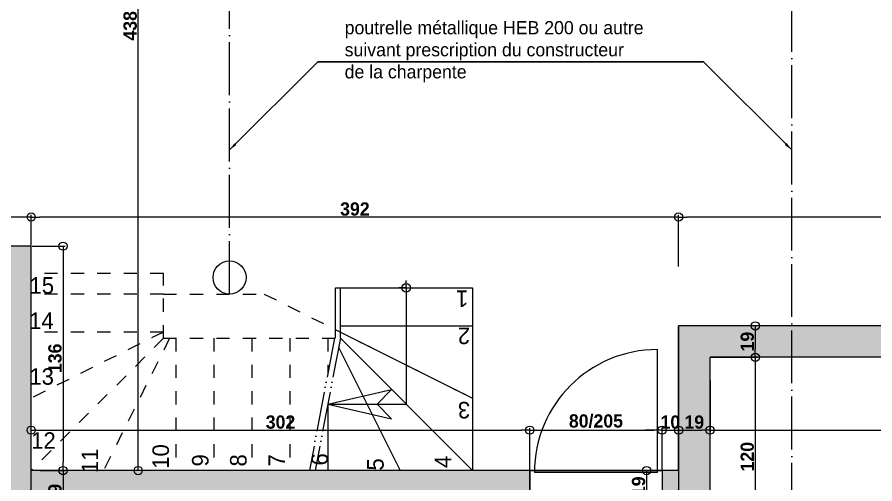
# Model space of a CAD drawing. Header units: millimetres. Extents: x -57 to 2043, y -27807 to 1498.
# Drawn here: x 772 to 1291, y 680 to 963 of the extents above; entities that cross this region are included whole.
import ezdxf

# ---------------------------------------------------------------- set-up
doc = ezdxf.new("R2010")
doc.units = ezdxf.units.MM
for name, pattern in [('ACAD_ISO05W100', [33, 24, -3, 0, -3, 0, -3]), ('TRAIT_4', [20, 10, -10]), ('TRAIT_6', [100, 80, -10, 0, -10])]:
    doc.linetypes.add(name, pattern=pattern)
for name, color, linetype in [('BLANC', 7, 'Continuous'), ('COTES', 1, 'Continuous'), ('COULEUR 8', 8, 'Continuous'), ('JAUNE', 2, 'Continuous'), ('MAGENTA', 6, 'Continuous'), ('ROUGE', 1, 'Continuous'), ('TEXTE', 1, 'Continuous')]:
    doc.layers.add(name, color=color, linetype=linetype)
doc.layers.add('SURFACE', color=5, linetype='Continuous', plot=False)
doc.styles.add('CENTURY GOTHIC', font='GOTHIC.TTF')
doc.styles.add('Century Gothic Gras', font='GOTHICB.TTF')
doc.dimstyles.new('1-50', dxfattribs={"dimtxt": 8, "dimasz": 5, "dimexe": 1.25, "dimexo": 0.625, "dimtad": 1, "dimdec": 0, "dimtxsty": 'Century Gothic Gras', "dimblk": 'ORIGIN', "dimcen": 5, "dimclrd": 8, "dimclre": 5, "dimclrt": 6, "dimadec": 0, "dimazin": 0, "dimtfac": 1, "dimtdec": 0, "dimtmove": 0, "dimatfit": 3, "dimfxl": 0, "dimarcsym": 0})

# ---------------------------------------------------------------- blocks, each defined once
blk = doc.blocks.new('_Origin')
at = {"color": 0, "linetype": 'Continuous', "lineweight": -2}
blk.add_line((0, 0), (-1, 0), dxfattribs=at)
blk.add_circle((0, 0), 0.5, dxfattribs=at)
blk = doc.blocks.new('*D149')
at = {"layer": 'COTES', "color": 5, "lineweight": -2}
for p, q in [((780.23, 688.98), (780.23, 714.04)), ((1081.83, 688.98), (1081.83, 714.04))]:
    blk.add_line(p, q, dxfattribs=at)
at = {"layer": 'COTES', "color": 8, "lineweight": -2}
blk.add_line((785.23, 712.79), (1076.83, 712.79), dxfattribs=at)
at = {"layer": 'Defpoints', "color": 0}
for p in [(1081.83, 712.79), (780.23, 688.35), (1081.83, 688.35)]:
    blk.add_point(p, dxfattribs=at)
at = {"layer": 'COTES', "color": 8, "lineweight": -2, "xscale": 5, "yscale": 5, "zscale": 5, "rotation": 180}
blk.add_blockref('_Origin', (780.23, 712.79), dxfattribs=at)
at = {"layer": 'COTES', "color": 8, "lineweight": -2, "xscale": 5, "yscale": 5, "zscale": 5}
blk.add_blockref('_Origin', (1081.83, 712.79), dxfattribs=at)
at = {"layer": 'COTES', "color": 6, "insert": (931.03, 717.62), "char_height": 8, "attachment_point": 5, "style": 'Century Gothic Gras'}
blk.add_mtext('302', dxfattribs=at)
blk = doc.blocks.new('A$C66E4598C')
at = {"layer": 'COULEUR 8'}
for q in [(-11, 0), (0, 11), (11, 0), (0, -11)]:
    blk.add_line((0, 0), q, dxfattribs=at)
blk.add_circle((0, 0), 6.59, dxfattribs=at)
blk = doc.blocks.new('A$C0AA742EE')
at = {"layer": 'COULEUR 8'}
for p, q in [((0, 0), (-29.7, -128)), ((0, 0), (29.7, -128)), ((-29.7, -128), (0.8, -98.3)), ((29.7, -128), (-0.8, -98.3))]:
    blk.add_line(p, q, dxfattribs=at)
blk = doc.blocks.new('*D85')
at = {"layer": 'Defpoints', "color": 0}
for p in [(844.6, 1126.31), (844.96, 1126.31), (889.6, 688.35)]:
    blk.add_point(p, dxfattribs=at)
at = {"layer": 'ROUGE', "color": 5, "lineweight": -2}
for p, q in [((844.96, 1126.31), (846.21, 1126.31)), ((874.96, 688.35), (843.71, 688.35))]:
    blk.add_line(p, q, dxfattribs=at)
at = {"layer": 'ROUGE', "color": 8, "lineweight": -2}
blk.add_line((844.96, 693.35), (844.96, 1121.31), dxfattribs=at)
at = {"layer": 'ROUGE', "color": 8, "lineweight": -2, "xscale": 5, "yscale": 5, "zscale": 5}
for p, rotation in [((844.96, 1126.31), 90), ((844.96, 688.35), 270)]:
    blk.add_blockref('_Origin', p, dxfattribs=dict(at, rotation=rotation))
at = {"layer": 'ROUGE', "color": 6, "insert": (840.13, 957.33), "char_height": 8, "attachment_point": 5, "rotation": 90, "style": 'Century Gothic Gras'}
blk.add_mtext('438', dxfattribs=at)
blk = doc.blocks.new('*D114')
at = {"layer": 'COTES', "color": 5, "lineweight": -2}
for p, q in [((1171.83, 811.67), (1171.83, 842.92)), ((1580.23, 811.67), (1580.23, 842.92))]:
    blk.add_line(p, q, dxfattribs=at)
at = {"layer": 'COTES', "color": 8, "lineweight": -2}
blk.add_line((1575.23, 841.67), (1176.83, 841.67), dxfattribs=at)
at = {"layer": 'Defpoints', "color": 0}
for p in [(1171.83, 841.67), (1580.23, 801.31), (1171.83, 775.85)]:
    blk.add_point(p, dxfattribs=at)
at = {"layer": 'COTES', "color": 8, "lineweight": -2, "xscale": 5, "yscale": 5, "zscale": 5, "rotation": 180}
blk.add_blockref('_Origin', (1171.83, 841.67), dxfattribs=at)
at = {"layer": 'COTES', "color": 8, "lineweight": -2, "xscale": 5, "yscale": 5, "zscale": 5}
blk.add_blockref('_Origin', (1580.23, 841.67), dxfattribs=at)
at = {"layer": 'COTES', "color": 6, "insert": (1376.03, 846.49), "char_height": 8, "attachment_point": 5, "style": 'Century Gothic Gras'}
blk.add_mtext('408', dxfattribs=at)
blk = doc.blocks.new('*D115')
at = {"layer": 'COTES', "color": 5, "lineweight": -2}
for p, q in [((780.23, 824.7), (780.23, 842.92)), ((1171.83, 811.67), (1171.83, 842.92))]:
    blk.add_line(p, q, dxfattribs=at)
at = {"layer": 'COTES', "color": 8, "lineweight": -2}
blk.add_line((1166.83, 841.67), (785.23, 841.67), dxfattribs=at)
at = {"layer": 'Defpoints', "color": 0}
for p in [(780.23, 841.67), (780.23, 824.07), (1171.83, 775.85)]:
    blk.add_point(p, dxfattribs=at)
at = {"layer": 'COTES', "color": 8, "lineweight": -2, "xscale": 5, "yscale": 5, "zscale": 5, "rotation": 180}
blk.add_blockref('_Origin', (780.23, 841.67), dxfattribs=at)
at = {"layer": 'COTES', "color": 8, "lineweight": -2, "xscale": 5, "yscale": 5, "zscale": 5}
blk.add_blockref('_Origin', (1171.83, 841.67), dxfattribs=at)
at = {"layer": 'COTES', "color": 6, "insert": (976.03, 846.49), "char_height": 8, "attachment_point": 5, "style": 'Century Gothic Gras'}
blk.add_mtext('392', dxfattribs=at)
blk = doc.blocks.new('A$C1BC9630A')
at = {"color": 2}
blk.add_line((-3.5, 3.5), (-3.5, 96.5), dxfattribs=at)
at = {"color": 1}
blk.add_line((-3.5, 3.5), (-96.5, 3.5), dxfattribs=at)
at = {"color": 2}
blk.add_arc((-3.5, 3.5), 93, 90, 180, dxfattribs=at)
blk = doc.blocks.new('*D91')
at = {"layer": 'COTES', "color": 5, "lineweight": -2}
for p, q in [((780.86, 824.07), (800.74, 824.07)), ((785.72, 688.35), (800.74, 688.35))]:
    blk.add_line(p, q, dxfattribs=at)
at = {"layer": 'COTES', "color": 8, "lineweight": -2}
blk.add_line((799.49, 819.07), (799.49, 693.35), dxfattribs=at)
at = {"layer": 'Defpoints', "color": 0}
for p in [(780.23, 824.07), (785.09, 688.35), (799.49, 688.35)]:
    blk.add_point(p, dxfattribs=at)
at = {"layer": 'COTES', "color": 8, "lineweight": -2, "xscale": 5, "yscale": 5, "zscale": 5}
for p, rotation in [((799.49, 824.07), 90), ((799.49, 688.35), 270)]:
    blk.add_blockref('_Origin', p, dxfattribs=dict(at, rotation=rotation))
at = {"layer": 'COTES', "color": 6, "insert": (794.66, 756.21), "char_height": 8, "attachment_point": 5, "rotation": 90, "style": 'Century Gothic Gras'}
blk.add_mtext('136', dxfattribs=at)
blk = doc.blocks.new('*D134')
at = {"layer": 'COTES', "color": 5, "lineweight": -2}
for p, q in [((1171.21, 688.35), (1151.22, 688.35)), ((1161.21, 669.35), (1151.22, 669.35))]:
    blk.add_line(p, q, dxfattribs=at)
at = {"layer": 'COTES', "color": 8, "lineweight": -2}
blk.add_line((1152.47, 683.35), (1152.47, 674.35), dxfattribs=at)
at = {"layer": 'Defpoints', "color": 0}
for p in [(1171.83, 688.35), (1152.47, 669.35), (1161.83, 669.35)]:
    blk.add_point(p, dxfattribs=at)
at = {"layer": 'COTES', "color": 8, "lineweight": -2, "xscale": 5, "yscale": 5, "zscale": 5}
for p, rotation in [((1152.47, 688.35), 90), ((1152.47, 669.35), 270)]:
    blk.add_blockref('_Origin', p, dxfattribs=dict(at, rotation=rotation))
at = {"layer": 'COTES', "color": 6, "insert": (1147.64, 678.85), "char_height": 8, "attachment_point": 5, "rotation": 90, "style": 'Century Gothic Gras'}
blk.add_mtext('19', dxfattribs=at)
blk = doc.blocks.new('*D136')
at = {"layer": 'COTES', "color": 8, "lineweight": -2}
for p, q in [((1156.83, 712.79), (1151.83, 712.79)), ((1161.83, 712.79), (1171.83, 712.79)), ((1176.83, 712.79), (1181.83, 712.79))]:
    blk.add_line(p, q, dxfattribs=at)
at = {"layer": 'COTES', "color": 5, "lineweight": -2}
for p, q in [((1161.83, 688.98), (1161.83, 714.04)), ((1171.83, 688.98), (1171.83, 714.04))]:
    blk.add_line(p, q, dxfattribs=at)
at = {"layer": 'Defpoints', "color": 0}
for p in [(1171.83, 712.79), (1161.83, 688.35), (1171.83, 688.35)]:
    blk.add_point(p, dxfattribs=at)
at = {"layer": 'COTES', "color": 8, "lineweight": -2, "xscale": 5, "yscale": 5, "zscale": 5}
blk.add_blockref('_Origin', (1161.83, 712.79), dxfattribs=at)
at = {"layer": 'COTES', "color": 8, "lineweight": -2, "xscale": 5, "yscale": 5, "zscale": 5, "rotation": 180}
blk.add_blockref('_Origin', (1171.83, 712.79), dxfattribs=at)
at = {"layer": 'COTES', "color": 6, "insert": (1166.83, 717.62), "char_height": 8, "attachment_point": 5, "style": 'Century Gothic Gras'}
blk.add_mtext('10', dxfattribs=at)
blk = doc.blocks.new('*D137')
at = {"layer": 'COTES', "color": 5, "lineweight": -2}
for p, q in [((788.09, 688.35), (800.74, 688.35)), ((788.3, 669.35), (800.74, 669.35))]:
    blk.add_line(p, q, dxfattribs=at)
at = {"layer": 'COTES', "color": 8, "lineweight": -2}
blk.add_line((799.49, 683.35), (799.49, 674.35), dxfattribs=at)
at = {"layer": 'Defpoints', "color": 0}
for p in [(787.46, 688.35), (787.68, 669.35), (799.49, 669.35)]:
    blk.add_point(p, dxfattribs=at)
at = {"layer": 'COTES', "color": 8, "lineweight": -2, "xscale": 5, "yscale": 5, "zscale": 5}
for p, rotation in [((799.49, 688.35), 90), ((799.49, 669.35), 270)]:
    blk.add_blockref('_Origin', p, dxfattribs=dict(at, rotation=rotation))
at = {"layer": 'COTES', "color": 6, "insert": (794.66, 674.35), "char_height": 8, "attachment_point": 5, "rotation": 90, "style": 'Century Gothic Gras'}
blk.add_mtext('19', dxfattribs=at)
blk = doc.blocks.new('*D138')
at = {"layer": 'COTES', "color": 5, "lineweight": -2}
for p, q in [((780.23, 688.98), (780.23, 714.04)), ((1081.83, 688.98), (1081.83, 714.04))]:
    blk.add_line(p, q, dxfattribs=at)
at = {"layer": 'COTES', "color": 8, "lineweight": -2}
blk.add_line((785.23, 712.79), (1076.83, 712.79), dxfattribs=at)
at = {"layer": 'Defpoints', "color": 0}
for p in [(1081.83, 712.79), (780.23, 688.35), (1081.83, 688.35)]:
    blk.add_point(p, dxfattribs=at)
at = {"layer": 'COTES', "color": 8, "lineweight": -2, "xscale": 5, "yscale": 5, "zscale": 5, "rotation": 180}
blk.add_blockref('_Origin', (780.23, 712.79), dxfattribs=at)
at = {"layer": 'COTES', "color": 8, "lineweight": -2, "xscale": 5, "yscale": 5, "zscale": 5}
blk.add_blockref('_Origin', (1081.83, 712.79), dxfattribs=at)
at = {"layer": 'COTES', "color": 6, "insert": (931.03, 717.62), "char_height": 8, "attachment_point": 5, "style": 'Century Gothic Gras'}
blk.add_mtext('302', dxfattribs=at)
blk = doc.blocks.new('*D139')
at = {"layer": 'COTES', "color": 5, "lineweight": -2}
for p, q in [((1081.83, 682.79), (1081.83, 714.04)), ((1161.83, 688.98), (1161.83, 714.04))]:
    blk.add_line(p, q, dxfattribs=at)
at = {"layer": 'COTES', "color": 8, "lineweight": -2}
blk.add_line((1086.83, 712.79), (1156.83, 712.79), dxfattribs=at)
at = {"layer": 'Defpoints', "color": 0}
for p in [(1161.83, 712.79), (1161.83, 688.35), (1081.83, -27807.04)]:
    blk.add_point(p, dxfattribs=at)
at = {"layer": 'COTES', "color": 8, "lineweight": -2, "xscale": 5, "yscale": 5, "zscale": 5, "rotation": 180}
blk.add_blockref('_Origin', (1081.83, 712.79), dxfattribs=at)
at = {"layer": 'COTES', "color": 8, "lineweight": -2, "xscale": 5, "yscale": 5, "zscale": 5}
blk.add_blockref('_Origin', (1161.83, 712.79), dxfattribs=at)
at = {"layer": 'COTES', "color": 6, "insert": (1121.83, 718.24), "char_height": 8, "attachment_point": 5, "style": 'Century Gothic Gras'}
blk.add_mtext('80/205', dxfattribs=at)
blk = doc.blocks.new('*D141')
at = {"layer": 'COTES', "color": 5, "lineweight": -2}
for p, q in [((1171.83, 688.98), (1171.83, 714.04)), ((1190.83, 712.79), (1190.83, 714.04))]:
    blk.add_line(p, q, dxfattribs=at)
at = {"layer": 'COTES', "color": 8, "lineweight": -2}
blk.add_line((1176.83, 712.79), (1185.83, 712.79), dxfattribs=at)
at = {"layer": 'Defpoints', "color": 0}
for p in [(1190.83, 712.79), (1190.83, 712.79), (1171.83, 688.35)]:
    blk.add_point(p, dxfattribs=at)
at = {"layer": 'COTES', "color": 8, "lineweight": -2, "xscale": 5, "yscale": 5, "zscale": 5, "rotation": 180}
blk.add_blockref('_Origin', (1171.83, 712.79), dxfattribs=at)
at = {"layer": 'COTES', "color": 8, "lineweight": -2, "xscale": 5, "yscale": 5, "zscale": 5}
blk.add_blockref('_Origin', (1190.83, 712.79), dxfattribs=at)
at = {"layer": 'COTES', "color": 6, "insert": (1181.33, 717.62), "char_height": 8, "attachment_point": 5, "style": 'Century Gothic Gras'}
blk.add_mtext('19', dxfattribs=at)
blk = doc.blocks.new('*D92')
at = {"layer": 'COTES', "color": 5, "lineweight": -2}
for p, q in [((1191.46, 756.85), (1219.48, 756.85)), ((1191.46, 636.63), (1219.48, 636.63))]:
    blk.add_line(p, q, dxfattribs=at)
at = {"layer": 'COTES', "color": 8, "lineweight": -2}
blk.add_line((1218.23, 751.85), (1218.23, 641.63), dxfattribs=at)
at = {"layer": 'Defpoints', "color": 0}
for p in [(1190.83, 756.85), (1190.83, 636.63), (1218.23, 636.63)]:
    blk.add_point(p, dxfattribs=at)
at = {"layer": 'COTES', "color": 8, "lineweight": -2, "xscale": 5, "yscale": 5, "zscale": 5}
for p, rotation in [((1218.23, 756.85), 90), ((1218.23, 636.63), 270)]:
    blk.add_blockref('_Origin', p, dxfattribs=dict(at, rotation=rotation))
at = {"layer": 'COTES', "color": 6, "insert": (1213.4, 696.74), "char_height": 8, "attachment_point": 5, "rotation": 90, "style": 'Century Gothic Gras'}
blk.add_mtext('120', dxfattribs=at)
blk = doc.blocks.new('*D93')
at = {"layer": 'COTES', "color": 5, "lineweight": -2}
for p, q in [((560.23, 828.44), (560.23, 842.92)), ((780.23, 824.7), (780.23, 842.92))]:
    blk.add_line(p, q, dxfattribs=at)
at = {"layer": 'COTES', "color": 8, "lineweight": -2}
blk.add_line((775.23, 841.67), (565.23, 841.67), dxfattribs=at)
at = {"layer": 'Defpoints', "color": 0}
for p in [(560.23, 841.67), (560.23, 827.81), (780.23, 824.07)]:
    blk.add_point(p, dxfattribs=at)
at = {"layer": 'COTES', "color": 8, "lineweight": -2, "xscale": 5, "yscale": 5, "zscale": 5, "rotation": 180}
blk.add_blockref('_Origin', (560.23, 841.67), dxfattribs=at)
at = {"layer": 'COTES', "color": 8, "lineweight": -2, "xscale": 5, "yscale": 5, "zscale": 5}
blk.add_blockref('_Origin', (780.23, 841.67), dxfattribs=at)
at = {"layer": 'COTES', "color": 6, "insert": (670.23, 846.49), "char_height": 8, "attachment_point": 5, "style": 'Century Gothic Gras'}
blk.add_mtext('220', dxfattribs=at)
blk = doc.blocks.new('*D145')
at = {"layer": 'COTES', "color": 5, "lineweight": -2}
for p, q in [((1190.83, 742.79), (1190.83, 711.54)), ((1580.23, 742.79), (1580.23, 711.54))]:
    blk.add_line(p, q, dxfattribs=at)
at = {"layer": 'COTES', "color": 8, "lineweight": -2}
blk.add_line((1195.83, 712.79), (1575.23, 712.79), dxfattribs=at)
at = {"layer": 'Defpoints', "color": 0}
for p in [(1190.83, 756.85), (1580.23, 756.85), (1580.23, 712.79)]:
    blk.add_point(p, dxfattribs=at)
at = {"layer": 'COTES', "color": 8, "lineweight": -2, "xscale": 5, "yscale": 5, "zscale": 5, "rotation": 180}
blk.add_blockref('_Origin', (1190.83, 712.79), dxfattribs=at)
at = {"layer": 'COTES', "color": 8, "lineweight": -2, "xscale": 5, "yscale": 5, "zscale": 5}
blk.add_blockref('_Origin', (1580.23, 712.79), dxfattribs=at)
at = {"layer": 'COTES', "color": 6, "insert": (1385.53, 717.62), "char_height": 8, "attachment_point": 5, "style": 'Century Gothic Gras'}
blk.add_mtext('389', dxfattribs=at)
blk = doc.blocks.new('*D146')
at = {"layer": 'COTES', "color": 5, "lineweight": -2}
for p, q in [((1245.37, 775.85), (1216.98, 775.85)), ((1248.23, 756.85), (1216.98, 756.85))]:
    blk.add_line(p, q, dxfattribs=at)
at = {"layer": 'COTES', "color": 8, "lineweight": -2}
blk.add_line((1218.23, 770.85), (1218.23, 761.85), dxfattribs=at)
at = {"layer": 'Defpoints', "color": 0}
for p in [(1245.99, 775.85), (1218.23, 756.85), (1253.36, 756.85)]:
    blk.add_point(p, dxfattribs=at)
at = {"layer": 'COTES', "color": 8, "lineweight": -2, "xscale": 5, "yscale": 5, "zscale": 5}
for p, rotation in [((1218.23, 775.85), 90), ((1218.23, 756.85), 270)]:
    blk.add_blockref('_Origin', p, dxfattribs=dict(at, rotation=rotation))
at = {"layer": 'COTES', "color": 6, "insert": (1213.4, 766.35), "char_height": 8, "attachment_point": 5, "rotation": 90, "style": 'Century Gothic Gras'}
blk.add_mtext('19', dxfattribs=at)

msp = doc.modelspace()

# ---------------------------------------------------------------- hatches: boundary and pattern name
at = {"layer": 'ROUGE'}
h = msp.add_hatch(color=253, dxfattribs=at)
h.paths.add_polyline_path([(780.23, 824.07), (761.23, 824.07), (761.23, 817.85), (761.23, 807.85), (761.23, 627.99), (763.14, 627.99), (763.14, 507.99), (761.23, 507.99), (761.23, 476.31), (780.23, 476.31), (780.23, 516.03, -0.925018), (772.28, 516.65, -0.925018), (780.23, 517.27)])
h.paths.add_polyline_path([(1081.83, 669.35), (1081.83, 688.35), (780.23, 688.35), (780.23, 669.35)])
h.paths.add_polyline_path([(1171.83, 688.35), (1161.83, 688.35), (1161.83, 669.35), (1171.83, 669.35)])
h.paths.add_polyline_path([(763.24, 501.95), (778.22, 501.95), (778.22, 489.55), (763.24, 489.55)], flags=24)
h.paths.add_polyline_path([(788.46, 666.86), (788.46, 681.84), (800.86, 681.84), (800.86, 666.86)], flags=9)
h = msp.add_hatch(color=253, dxfattribs=at)
h.paths.add_polyline_path([(1240.23, 775.85), (1240.23, 756.85), (1580.23, 756.85), (1580.23, 775.85)])
h.paths.add_polyline_path([(1171.83, 775.85), (1171.83, 688.35), (1171.83, 669.35), (1171.83, 636.63), (1190.83, 636.63), (1190.83, 756.85), (1240.23, 756.85), (1240.23, 775.85)])
h.paths.add_polyline_path([(1171.83, 476.31), (1190.83, 476.31), (1190.83, 556.63), (1171.83, 556.63)])
h.paths.add_polyline_path([(1528.37, 754.36), (1528.37, 769.34), (1540.77, 769.34), (1540.77, 754.36)], flags=9)
h.paths.add_polyline_path([(1159.23, 723.82), (1174.44, 723.82), (1174.44, 711.42), (1159.23, 711.42)], flags=9)
h.paths.add_polyline_path([(1173.85, 723.82), (1188.82, 723.82), (1188.82, 711.42), (1173.85, 711.42)], flags=24)
h.paths.add_polyline_path([(1207.2, 758.86), (1207.2, 773.84), (1219.6, 773.84), (1219.6, 758.86)], flags=24)
h.paths.add_polyline_path([(1173.85, 501.95), (1188.82, 501.95), (1188.82, 489.55), (1173.85, 489.55)], flags=24)

# ---------------------------------------------------------------- linework, layer by layer
at = {"layer": 'BLANC'}
for p, q in [((780.23, 824.07), (761.23, 824.07)), ((780.23, 476.31), (780.23, 824.07)), ((1580.23, 775.85), (1171.83, 775.85)), ((1171.83, 688.35), (1171.83, 775.85)), ((1190.83, 636.63), (1190.83, 756.85)), ((1580.23, 756.85), (1190.83, 756.85)), ((1081.83, 688.35), (780.23, 688.35)), ((1081.83, 688.35), (1081.83, 669.35)), ((1171.83, 688.35), (1161.83, 688.35)), ((1161.83, 688.35), (1161.83, 669.35))]:
    msp.add_line(p, q, dxfattribs=at)
msp.add_circle((900.23, 805.1), 10, dxfattribs=at)
at = {"layer": 'COULEUR 8', "linetype": 'TRAIT_4', "ltscale": 0.8}
for p, q in [((860.23, 807.6), (780.23, 807.6)), ((860.23, 768.35), (860.23, 807.6)), ((860.23, 795.1), (780.23, 795.1)), ((860.23, 795.1), (921.23, 795.1)), ((921.23, 795.1), (1047.23, 732.1)), ((860.23, 772.1), (780.23, 732.1)), ((860.23, 772.1), (780.23, 772.1)), ((860.23, 768.35), (780.23, 688.35)), ((863.98, 768.35), (823.98, 688.35)), ((860.23, 768.35), (963.74, 768.35)), ((867.73, 768.35), (867.73, 688.35)), ((890.73, 768.35), (890.73, 688.35)), ((913.73, 768.35), (913.73, 688.35)), ((936.73, 768.35), (936.73, 688.35)), ((959.73, 768.35), (959.73, 747.34)), ((1161.83, 688.35), (1081.83, 688.35))]:
    msp.add_line(p, q, dxfattribs=at)
at = {"layer": 'COULEUR 8'}
for p, q in [((1007.02, 798.85), (1007.04, 728.54)), ((959.64, 728.54), (1007.04, 728.54)), ((1171.83, 688.35), (1171.83, 669.35))]:
    msp.add_line(p, q, dxfattribs=at)
at = {"layer": 'JAUNE'}
for p, q in [((964.23, 768.35), (964.23, 798.85)), ((964.23, 798.85), (1047.23, 798.85)), ((967.23, 768.35), (967.23, 798.85)), ((1047.23, 798.85), (1047.23, 688.35)), ((967.23, 775.85), (1047.23, 775.85)), ((963.48, 768.35), (963.67, 767.98)), ((967.23, 772.1), (1047.23, 732.1)), ((967.23, 768.35), (1047.23, 688.35)), ((966.2, 762.92), (1003.48, 688.35)), ((959.73, 729.01), (959.73, 688.35))]:
    msp.add_line(p, q, dxfattribs=at)
at = {"layer": 'MAGENTA', "linetype": 'ACAD_ISO05W100'}
for p, q in [((963.74, 768.35), (948.49, 688.35)), ((967.23, 768.35), (951.98, 688.35))]:
    msp.add_line(p, q, dxfattribs=at)
at = {"layer": 'ROUGE', "linetype": 'TRAIT_6', "ltscale": 0.4}
for p, q in [((900.23, 795.1), (900.23, 1142.16)), ((1240.23, 460.45), (1240.23, 1142.16))]:
    msp.add_line(p, q, dxfattribs=at)
at = {"layer": 'SURFACE'}
for points in [[(560.23, 1126.31), (924.87, 1126.31), (924.87, 1138.81), (1224.95, 1138.81), (1224.95, 1126.31), (1580.23, 1126.31), (1580.23, 775.85), (1171.83, 775.85), (1171.83, 688.35), (780.23, 688.35), (780.23, 824.07), (560.23, 824.07), (560.23, 1126.31)], [(870.23, 669.35), (1081.83, 669.35), (1081.83, 688.35), (1161.83, 688.35), (1161.83, 669.35), (1171.83, 669.35), (1171.83, 636.63), (1190.83, 636.63), (1190.83, 556.63), (1171.83, 556.63), (1171.83, 476.31), (1135.23, 476.31), (1135.23, 463.81), (1035.69, 463.81), (1035.69, 476.31), (870.23, 476.31), (870.23, 486.31), (860.23, 486.31), (860.23, 556.31), (870.23, 556.31), (870.23, 669.35)]]:
    msp.add_lwpolyline(points, dxfattribs=at)

# ---------------------------------------------------------------- block references
for name, p, xscale, yscale, zscale, rotation in [('A$C66E4598C', (1007.04, 798.85), 0.4000000000014552, 0.4000000000014552, 0.4, 270), ('A$C0AA742EE', (959.73, 728.54), 0.3000000000029104, 0.3000000000029104, 0.3, 90)]:
    msp.add_blockref(name, p, dxfattribs=dict(xscale=xscale, yscale=yscale, zscale=zscale, rotation=rotation))
at = {"xscale": 0.7999999999992724, "yscale": 0.8000000000029104}
msp.add_blockref('A$C1BC9630A', (1161.83, 684.35), dxfattribs=at)

# ---------------------------------------------------------------- texts
at = {"layer": 'ROUGE', "style": 'CENTURY GOTHIC'}
for s, p in [('15', (779.21, 795.33)), ('14', (778.97, 773.96)), ('13', (779.13, 740.24)), ('12', (780.23, 701.51))]:
    msp.add_text(s, height=10, dxfattribs=at).set_placement(p)
for s, rotation, p in [('1', 180, (1044.65, 797.32)), ('2', 180, (1045.73, 774.83)), ('3', 180, (1045.77, 729.88)), ('11', 90, (820.71, 686.81)), ('10', 90, (863.57, 689.42)), ('9', 90, (887.52, 690.8)), ('8', 90, (910.52, 690.8)), ('7', 90, (933.77, 690.8)), ('6', 90, (959.73, 691.4)), ('5', 90, (993.44, 688.35)), ('4', 90, (1034.29, 689.86))]:
    msp.add_text(s, height=10, rotation=rotation, dxfattribs=at).set_placement(p)
at = {"layer": 'TEXTE', "insert": (969.85, 960.2), "char_height": 8, "width": 292.1282, "attachment_point": 1, "style": 'CENTURY GOTHIC'}
msp.add_mtext('poutrelle métallique HEB 200 ou autre\\Psuivant prescription du constructeur\\Pde la charpente', dxfattribs=at)

# ---------------------------------------------------------------- dimensions: what is measured, and where the dimension line sits
at = {"layer": 'COTES'}
for base, p1, p2, picture, middle in [((560.23, 841.67), (780.23, 824.07), (560.23, 827.81), '*D93', (670.23, 846.49)), ((1171.83, 841.67), (1580.23, 801.31), (1171.83, 775.85), '*D114', (1376.03, 846.49)), ((1580.23, 712.79), (1190.83, 756.85), (1580.23, 756.85), '*D145', (1385.53, 717.62)), ((1081.83, 712.79), (780.23, 688.35), (1081.83, 688.35), '*D149', (931.03, 717.62)), ((1081.83, 712.79), (780.23, 688.35), (1081.83, 688.35), '*D138', (931.03, 717.62))]:
    dim = msp.add_linear_dim(base=base, p1=p1, p2=p2, dimstyle='1-50', dxfattribs=at)
    dim.commit()
    dim.dimension.update_dxf_attribs({"geometry": picture, "text_midpoint": middle})
for base, p1, p2, picture, middle in [((780.23, 841.67), (1171.83, 775.85), (780.23, 824.07), '*D115', (976.03, 846.49)), ((1190.83, 712.79), (1171.83, 688.35), (1190.83, 712.79), '*D141', (1181.33, 717.62))]:
    dim = msp.add_linear_dim(base=base, p1=p1, p2=p2, dimstyle='1-50', override={"dimtmove": 1}, dxfattribs=at)
    dim.commit()
    dim.dimension.update_dxf_attribs({"geometry": picture, "text_midpoint": middle})
for base, p1, p2, picture, middle in [((799.49, 688.35), (780.23, 824.07), (785.09, 688.35), '*D91', (794.66, 756.21)), ((1218.23, 756.85), (1245.99, 775.85), (1253.36, 756.85), '*D146', (1213.4, 766.35)), ((1218.23, 636.63), (1190.83, 756.85), (1190.83, 636.63), '*D92', (1213.4, 696.74))]:
    dim = msp.add_linear_dim(base=base, p1=p1, p2=p2, angle=90, dimstyle='1-50', dxfattribs=at)
    dim.commit()
    dim.dimension.update_dxf_attribs({"geometry": picture, "text_midpoint": middle})
dim = msp.add_linear_dim(base=(1161.83, 712.79), p1=(1081.83, -27807.04), p2=(1161.83, 688.35), text='<>/205', dimstyle='1-50', override={"dimtmove": 1}, dxfattribs=at)
dim.commit()
dim.dimension.update_dxf_attribs({"geometry": '*D139', "text_midpoint": (1121.83, 718.24)})
dim = msp.add_linear_dim(base=(1171.83, 712.79), p1=(1161.83, 688.35), p2=(1171.83, 688.35), dimstyle='1-50', override={"dimtmove": 1}, dxfattribs=at)
dim.commit()
dim.dimension.update_dxf_attribs({"geometry": '*D136', "text_midpoint": (1166.83, 712.79), "dimtype": 160})
dim = msp.add_linear_dim(base=(799.49, 669.35), p1=(787.46, 688.35), p2=(787.68, 669.35), angle=90, dimstyle='1-50', dxfattribs=at)
dim.commit()
dim.dimension.update_dxf_attribs({"geometry": '*D137', "text_midpoint": (799.49, 674.35), "dimtype": 160})
dim = msp.add_linear_dim(base=(1152.47, 669.35), p1=(1171.83, 688.35), p2=(1161.83, 669.35), angle=90, dimstyle='1-50', override={"dimtmove": 1}, dxfattribs=at)
dim.commit()
dim.dimension.update_dxf_attribs({"geometry": '*D134', "text_midpoint": (1147.64, 678.85)})
at = {"layer": 'ROUGE', "color": 253}
dim = msp.add_linear_dim(base=(844.96, 1126.31), p1=(889.6, 688.35), p2=(844.6, 1126.31), angle=90, dimstyle='1-50', dxfattribs=at)
dim.commit()
dim.dimension.update_dxf_attribs({"geometry": '*D85', "text_midpoint": (844.96, 957.33), "dimtype": 160})

# ---------------------------------------------------------------- leaders
at = {"layer": 'BLANC'}
for points in [[(900.23, 882.26), (953.58, 935.61), (1186.88, 935.61)], [(1240.23, 882.26), (1186.88, 935.61), (953.58, 935.61)]]:
    msp.add_leader(points, dimstyle='1-50', override={"dimtad": 0}, dxfattribs=at)

doc.saveas('drawing.dxf')
